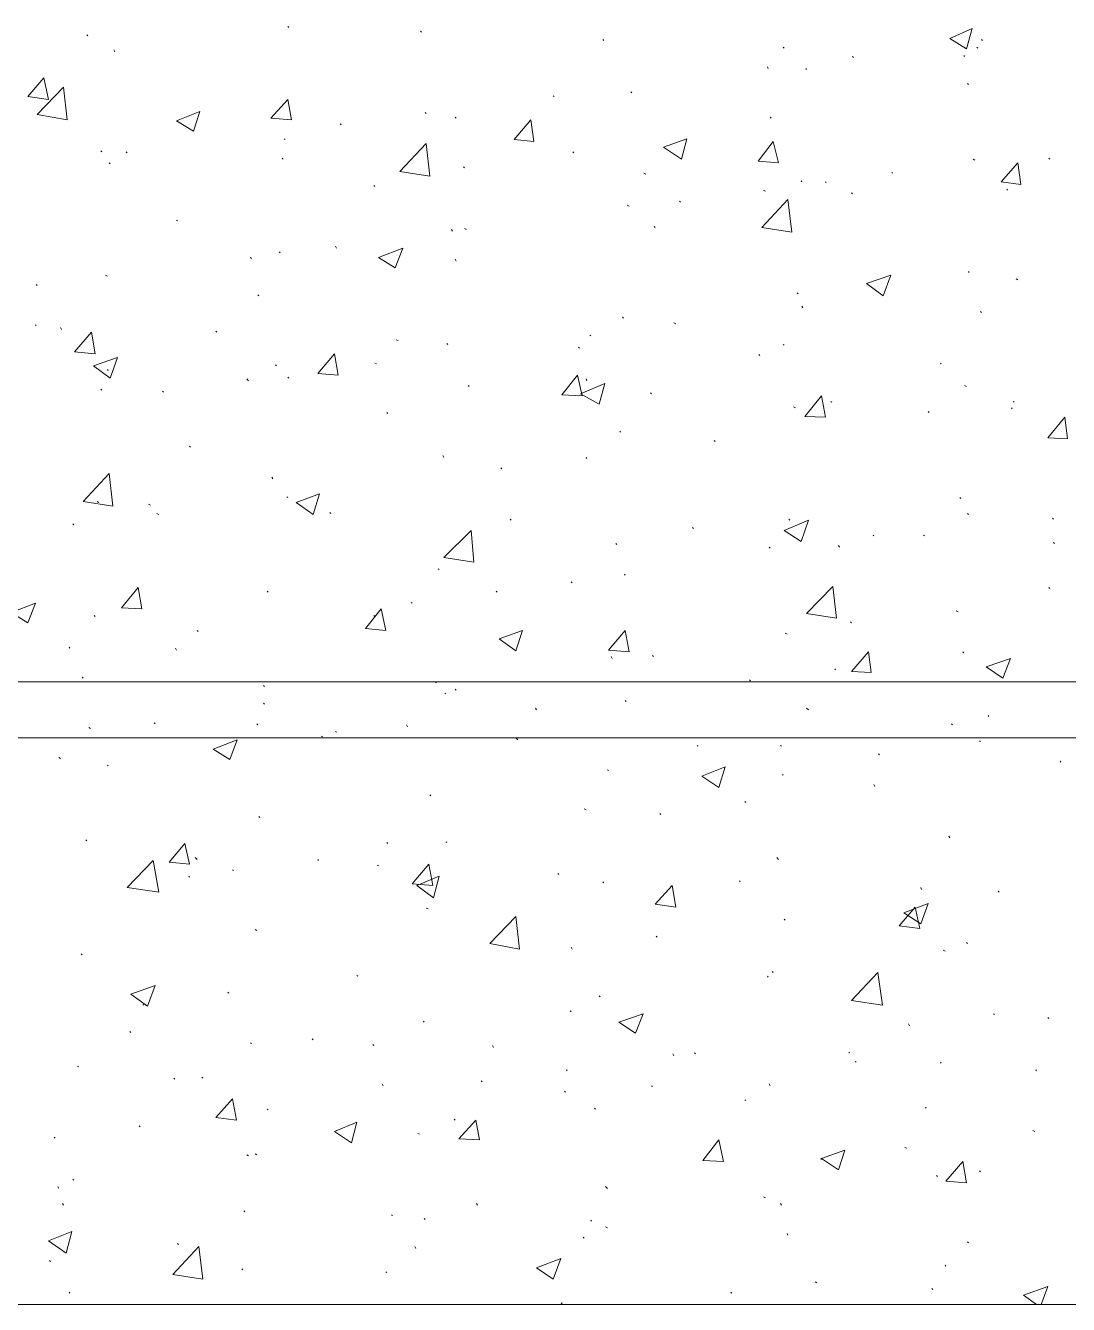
# Model space of a CAD drawing. Header units: millimetres. Extents: x 2928 to 3112, y 1220 to 1280.
# Drawn here: x 2976.909 to 2978.769, y 1240.79 to 1243.07 of the extents above; entities that cross this region are included whole.
import ezdxf

# ---------------------------------------------------------------- set-up
doc = ezdxf.new("R2010")
doc.units = ezdxf.units.MM

msp = doc.modelspace()

# ---------------------------------------------------------------- linework, layer by layer
at = {"color": 253, "linetype": 'Continuous', "lineweight": 5, "true_color": 0x9a9a9a}
for points in [[(2940.97965, 1262.56226), (2981.54689, 1262.56226), (2981.54689, 1240.79028), (2940.97965, 1240.79028)], [(2941.98633, 1261.55224), (2980.53854, 1261.55224), (2980.53854, 1241.8003), (2941.98633, 1241.8003)]]:
    msp.add_lwpolyline(points, close=True, dxfattribs=at)
msp.add_lwpolyline([(2961.3116, 1241.9003), (2980.43854, 1241.9003), (2980.43854, 1247.74538), (2972.27343, 1247.74538), (2972.27343, 1256.61384), (2980.43854, 1256.61384), (2980.43854, 1261.45224), (2961.3116, 1261.45224), (2961.3116, 1249.1904)], dxfattribs=at)
at = {"color": 92, "linetype": 'Continuous', "lineweight": 13, "true_color": 0x00b800}
for points in [[(2977.02016, 1243.05198), (2977.01849, 1243.05365), (2977.01849, 1243.05365)], [(2977.3785, 1243.06698), (2977.37683, 1243.06865), (2977.37683, 1243.06865)], [(2977.61517, 1243.05865), (2977.6135, 1243.06031), (2977.6135, 1243.06031)], [(2978.55685, 1243.04698), (2978.59685, 1243.06531), (2978.59685, 1243.06531)], [(2978.58685, 1243.02865), (2978.59685, 1243.06531), (2978.59685, 1243.06531)], [(2977.94017, 1243.04365), (2977.93851, 1243.04531), (2977.93851, 1243.04531)], [(2978.26185, 1243.03031), (2978.26018, 1243.03198), (2978.26018, 1243.03198)], [(2978.55685, 1243.04698), (2978.58685, 1243.02865), (2978.58685, 1243.02865)], [(2978.60685, 1243.03031), (2978.60518, 1243.03198), (2978.60518, 1243.03198)], [(2978.61518, 1243.04365), (2978.61352, 1243.04531), (2978.61352, 1243.04531)], [(2977.06849, 1243.02365), (2977.06683, 1243.02698), (2977.06683, 1243.02698)], [(2978.38518, 1243.01365), (2978.38351, 1243.01531), (2978.38351, 1243.01531)], [(2978.58352, 1243.01531), (2978.58185, 1243.01698), (2978.58185, 1243.01698)], [(2978.23351, 1242.99365), (2978.23184, 1242.99698), (2978.23184, 1242.99698)], [(2978.30185, 1242.99198), (2978.30018, 1242.99365), (2978.30018, 1242.99365)], [(2976.91349, 1242.94365), (2976.94183, 1242.97698), (2976.94183, 1242.97698)], [(2976.93016, 1242.91198), (2976.97683, 1242.96031), (2976.97683, 1242.96031)], [(2976.95016, 1242.93865), (2976.94183, 1242.97698), (2976.94183, 1242.97698)], [(2976.98349, 1242.90198), (2976.97683, 1242.96031), (2976.97683, 1242.96031)], [(2978.59018, 1242.96531), (2978.58852, 1242.96698), (2978.58852, 1242.96698)], [(2976.91349, 1242.94365), (2976.95016, 1242.93865), (2976.95016, 1242.93865)], [(2977.34683, 1242.90531), (2977.37683, 1242.93865), (2977.37683, 1242.93865)], [(2977.3835, 1242.90198), (2977.37683, 1242.93865), (2977.37683, 1242.93865)], [(2977.85184, 1242.94365), (2977.85017, 1242.94531), (2977.85017, 1242.94531)], [(2977.99017, 1242.95031), (2977.98851, 1242.95198), (2977.98851, 1242.95198)], [(2977.1785, 1242.90031), (2977.22016, 1242.91698), (2977.22016, 1242.91698)], [(2977.2085, 1242.88198), (2977.22016, 1242.91698), (2977.22016, 1242.91698)], [(2977.6235, 1242.91364), (2977.62184, 1242.91531), (2977.62184, 1242.91531)], [(2976.93016, 1242.91198), (2976.98349, 1242.90198), (2976.98349, 1242.90198)], [(2977.1785, 1242.90031), (2977.2085, 1242.88198), (2977.2085, 1242.88198)], [(2977.34683, 1242.90531), (2977.3835, 1242.90198), (2977.3835, 1242.90198)], [(2977.47183, 1242.89364), (2977.47017, 1242.89531), (2977.47017, 1242.89531)], [(2977.67684, 1242.90531), (2977.67517, 1242.90698), (2977.67517, 1242.90698)], [(2977.78017, 1242.86698), (2977.81017, 1242.90198), (2977.81017, 1242.90198)], [(2977.81517, 1242.86364), (2977.81017, 1242.90198), (2977.81017, 1242.90198)], [(2978.23851, 1242.90531), (2978.23684, 1242.90698), (2978.23684, 1242.90698)], [(2977.37183, 1242.86698), (2977.37017, 1242.86864), (2977.37017, 1242.86864)], [(2978.04684, 1242.85364), (2978.08851, 1242.86864), (2978.08851, 1242.86864)], [(2978.07851, 1242.83198), (2978.08851, 1242.86864), (2978.08851, 1242.86864)], [(2977.04516, 1242.84531), (2977.04349, 1242.84698), (2977.04349, 1242.84698)], [(2977.57684, 1242.81031), (2977.6235, 1242.86031), (2977.6235, 1242.86031)], [(2977.63017, 1242.80198), (2977.6235, 1242.86031), (2977.6235, 1242.86031)], [(2977.78017, 1242.86698), (2977.81517, 1242.86364), (2977.81517, 1242.86364)], [(2978.04684, 1242.85364), (2978.07851, 1242.83198), (2978.07851, 1242.83198)], [(2978.21518, 1242.82864), (2978.24184, 1242.86364), (2978.24184, 1242.86364)], [(2978.25184, 1242.82531), (2978.24184, 1242.86364), (2978.24184, 1242.86364)], [(2977.06016, 1242.82364), (2977.05849, 1242.82531), (2977.05849, 1242.82531)], [(2977.09016, 1242.84364), (2977.08849, 1242.84531), (2977.08849, 1242.84531)], [(2977.3685, 1242.83198), (2977.36683, 1242.83364), (2977.36683, 1242.83364)], [(2977.88684, 1242.84364), (2977.88517, 1242.84531), (2977.88517, 1242.84531)], [(2978.21518, 1242.82864), (2978.25184, 1242.82531), (2978.25184, 1242.82531)], [(2978.60185, 1242.83031), (2978.59852, 1242.83198), (2978.59852, 1242.83198)], [(2978.64852, 1242.79198), (2978.67852, 1242.82531), (2978.67852, 1242.82531)], [(2978.68352, 1242.78698), (2978.67852, 1242.82531), (2978.67852, 1242.82531)], [(2978.73519, 1242.83198), (2978.73352, 1242.83364), (2978.73352, 1242.83364)], [(2977.57684, 1242.81031), (2977.63017, 1242.80198), (2977.63017, 1242.80198)], [(2977.69184, 1242.81698), (2977.69017, 1242.81864), (2977.69017, 1242.81864)], [(2978.01517, 1242.80531), (2978.01184, 1242.80698), (2978.01184, 1242.80698)], [(2978.45518, 1242.80698), (2978.45351, 1242.80864), (2978.45351, 1242.80864)], [(2977.53183, 1242.78364), (2977.53017, 1242.78531), (2977.53017, 1242.78531)], [(2978.29351, 1242.79198), (2978.29185, 1242.79364), (2978.29185, 1242.79364)], [(2978.33685, 1242.79031), (2978.33518, 1242.79198), (2978.33518, 1242.79198)], [(2978.64852, 1242.79198), (2978.68352, 1242.78698), (2978.68352, 1242.78698)], [(2978.66018, 1242.77698), (2978.65852, 1242.77864), (2978.65852, 1242.77864)], [(2978.07684, 1242.75531), (2978.07518, 1242.75698), (2978.07518, 1242.75698)], [(2978.22184, 1242.71031), (2978.26851, 1242.76031), (2978.26851, 1242.76031)], [(2978.22851, 1242.77531), (2978.22518, 1242.77698), (2978.22518, 1242.77698)], [(2978.27518, 1242.70198), (2978.26851, 1242.76031), (2978.26851, 1242.76031)], [(2978.38351, 1242.77031), (2978.38185, 1242.77198), (2978.38185, 1242.77198)], [(2977.98517, 1242.74864), (2977.98184, 1242.75031), (2977.98184, 1242.75031)], [(2977.18016, 1242.72198), (2977.1785, 1242.72364), (2977.1785, 1242.72364)], [(2978.03184, 1242.71031), (2978.03018, 1242.71198), (2978.03018, 1242.71198)], [(2978.22184, 1242.71031), (2978.27518, 1242.70198), (2978.27518, 1242.70198)], [(2977.67017, 1242.70364), (2977.6685, 1242.70698), (2977.6685, 1242.70698)], [(2977.69517, 1242.70698), (2977.69184, 1242.70864), (2977.69184, 1242.70864)], [(2977.3635, 1242.66531), (2977.36183, 1242.66697), (2977.36183, 1242.66697)], [(2977.4635, 1242.67364), (2977.46183, 1242.67697), (2977.46183, 1242.67697)], [(2977.5385, 1242.65697), (2977.58184, 1242.67364), (2977.58184, 1242.67364)], [(2977.5685, 1242.63864), (2977.58184, 1242.67364), (2977.58184, 1242.67364)], [(2977.31183, 1242.65531), (2977.31016, 1242.65697), (2977.31016, 1242.65697)], [(2977.5385, 1242.65697), (2977.5685, 1242.63864), (2977.5685, 1242.63864)], [(2977.67684, 1242.65031), (2977.67517, 1242.65364), (2977.67517, 1242.65364)], [(2977.05516, 1242.62364), (2977.05183, 1242.62531), (2977.05183, 1242.62531)], [(2978.40851, 1242.61031), (2978.45185, 1242.62531), (2978.45185, 1242.62531)], [(2978.43851, 1242.58864), (2978.45185, 1242.62531), (2978.45185, 1242.62531)], [(2978.59185, 1242.63031), (2978.59018, 1242.63197), (2978.59018, 1242.63197)], [(2978.67852, 1242.61697), (2978.67518, 1242.61864), (2978.67518, 1242.61864)], [(2976.93016, 1242.60697), (2976.92849, 1242.60864), (2976.92849, 1242.60864)], [(2978.40851, 1242.61031), (2978.43851, 1242.58864), (2978.43851, 1242.58864)], [(2977.32516, 1242.58864), (2977.3235, 1242.59031), (2977.3235, 1242.59031)], [(2978.28685, 1242.59197), (2978.28518, 1242.59364), (2978.28518, 1242.59364)], [(2977.97517, 1242.54864), (2977.97351, 1242.55031), (2977.97351, 1242.55031)], [(2978.29518, 1242.56697), (2978.29351, 1242.57031), (2978.29351, 1242.57031)], [(2978.61352, 1242.55864), (2978.61185, 1242.56031), (2978.61185, 1242.56031)], [(2976.92849, 1242.53531), (2976.92683, 1242.53697), (2976.92683, 1242.53697)], [(2976.97349, 1242.52864), (2976.97183, 1242.53197), (2976.97183, 1242.53197)], [(2978.06851, 1242.53864), (2978.06518, 1242.54031), (2978.06518, 1242.54031)], [(2976.99683, 1242.48864), (2977.02683, 1242.52364), (2977.02683, 1242.52364)], [(2977.03349, 1242.48531), (2977.02683, 1242.52364), (2977.02683, 1242.52364)], [(2977.25016, 1242.52364), (2977.2485, 1242.52531), (2977.2485, 1242.52531)], [(2977.5735, 1242.50864), (2977.57017, 1242.51031), (2977.57017, 1242.51031)], [(2977.91684, 1242.51697), (2977.91517, 1242.51864), (2977.91517, 1242.51864)], [(2976.99683, 1242.48864), (2977.03349, 1242.48531), (2977.03349, 1242.48531)], [(2977.43017, 1242.4503), (2977.46017, 1242.48531), (2977.46017, 1242.48531)], [(2977.46683, 1242.44697), (2977.46017, 1242.48531), (2977.46017, 1242.48531)], [(2977.66184, 1242.50197), (2977.66017, 1242.50364), (2977.66017, 1242.50364)], [(2977.89684, 1242.49531), (2977.89517, 1242.49697), (2977.89517, 1242.49697)], [(2978.21851, 1242.48197), (2978.21684, 1242.48364), (2978.21684, 1242.48364)], [(2978.26185, 1242.50031), (2978.26018, 1242.50197), (2978.26018, 1242.50197)], [(2977.03016, 1242.46364), (2977.07349, 1242.47864), (2977.07349, 1242.47864)], [(2977.03016, 1242.46364), (2977.06016, 1242.44197), (2977.06016, 1242.44197)], [(2977.06016, 1242.44197), (2977.07349, 1242.47864), (2977.07349, 1242.47864)], [(2977.35683, 1242.46364), (2977.35517, 1242.46531), (2977.35517, 1242.46531)], [(2977.53517, 1242.46697), (2977.53183, 1242.46864), (2977.53183, 1242.46864)], [(2978.54185, 1242.46697), (2978.54018, 1242.46864), (2978.54018, 1242.46864)], [(2977.05683, 1242.4553), (2977.05516, 1242.45697), (2977.05516, 1242.45697)], [(2977.30683, 1242.43697), (2977.3035, 1242.4403), (2977.3035, 1242.4403)], [(2977.3785, 1242.44197), (2977.37683, 1242.44364), (2977.37683, 1242.44364)], [(2977.43017, 1242.4503), (2977.46683, 1242.44697), (2977.46683, 1242.44697)], [(2977.86517, 1242.41197), (2977.89351, 1242.44697), (2977.89351, 1242.44697)], [(2977.90184, 1242.4103), (2977.89351, 1242.44697), (2977.89351, 1242.44697)], [(2977.91017, 1242.43697), (2977.90851, 1242.4403), (2977.90851, 1242.4403)], [(2977.04516, 1242.4203), (2977.04349, 1242.42197), (2977.04349, 1242.42197)], [(2977.15516, 1242.41697), (2977.1535, 1242.41864), (2977.1535, 1242.41864)], [(2977.70017, 1242.42697), (2977.6985, 1242.42864), (2977.6985, 1242.42864)], [(2977.89851, 1242.41364), (2977.94184, 1242.43197), (2977.94184, 1242.43197)], [(2977.89851, 1242.41364), (2977.93184, 1242.3953), (2977.93184, 1242.3953)], [(2977.93184, 1242.3953), (2977.94184, 1242.43197), (2977.94184, 1242.43197)], [(2978.02517, 1242.41364), (2978.02351, 1242.4153), (2978.02351, 1242.4153)], [(2978.58685, 1242.42697), (2978.58352, 1242.42864), (2978.58352, 1242.42864)], [(2977.86517, 1242.41197), (2977.90184, 1242.4103), (2977.90184, 1242.4103)], [(2978.28185, 1242.38864), (2978.27851, 1242.3903), (2978.27851, 1242.3903)], [(2978.29851, 1242.37364), (2978.32851, 1242.4103), (2978.32851, 1242.4103)], [(2978.33518, 1242.37197), (2978.32851, 1242.4103), (2978.32851, 1242.4103)], [(2978.34685, 1242.39864), (2978.34518, 1242.4003), (2978.34518, 1242.4003)], [(2978.67185, 1242.39864), (2978.67018, 1242.4003), (2978.67018, 1242.4003)], [(2977.55517, 1242.37864), (2977.5535, 1242.3803), (2977.5535, 1242.3803)], [(2978.29851, 1242.37364), (2978.33518, 1242.37197), (2978.33518, 1242.37197)], [(2978.52018, 1242.3803), (2978.51852, 1242.38197), (2978.51852, 1242.38197)], [(2978.66852, 1242.38697), (2978.66685, 1242.38864), (2978.66685, 1242.38864)], [(2978.73185, 1242.3353), (2978.76185, 1242.37197), (2978.76185, 1242.37197)], [(2978.76685, 1242.33364), (2978.76185, 1242.37197), (2978.76185, 1242.37197)], [(2977.97017, 1242.3453), (2977.96851, 1242.34697), (2977.96851, 1242.34697)], [(2978.13851, 1242.32864), (2978.13684, 1242.3303), (2978.13684, 1242.3303)], [(2978.73185, 1242.3353), (2978.76685, 1242.33364), (2978.76685, 1242.33364)], [(2977.2035, 1242.31864), (2977.20183, 1242.3203), (2977.20183, 1242.3203)], [(2977.65517, 1242.3003), (2977.6535, 1242.30364), (2977.6535, 1242.30364)], [(2977.91017, 1242.29864), (2977.90851, 1242.3003), (2977.90851, 1242.3003)], [(2977.7585, 1242.2803), (2977.75684, 1242.28197), (2977.75684, 1242.28197)], [(2977.01183, 1242.22197), (2977.05849, 1242.27197), (2977.05849, 1242.27197)], [(2977.06516, 1242.21363), (2977.05849, 1242.27197), (2977.05849, 1242.27197)], [(2977.35017, 1242.26197), (2977.3485, 1242.2653), (2977.3485, 1242.2653)], [(2977.37683, 1242.22864), (2977.37517, 1242.2303), (2977.37517, 1242.2303)], [(2977.39183, 1242.2203), (2977.4335, 1242.2353), (2977.4335, 1242.2353)], [(2977.42183, 1242.19863), (2977.4335, 1242.2353), (2977.4335, 1242.2353)], [(2977.01183, 1242.22197), (2977.06516, 1242.21363), (2977.06516, 1242.21363)], [(2977.04016, 1242.2203), (2977.03683, 1242.22197), (2977.03683, 1242.22197)], [(2977.13183, 1242.2153), (2977.1285, 1242.21697), (2977.1285, 1242.21697)], [(2977.39183, 1242.2203), (2977.42183, 1242.19863), (2977.42183, 1242.19863)], [(2978.57685, 1242.22697), (2978.57518, 1242.22864), (2978.57518, 1242.22864)], [(2977.14683, 1242.19863), (2977.1435, 1242.2003), (2977.1435, 1242.2003)], [(2977.4535, 1242.2003), (2977.45183, 1242.20197), (2977.45183, 1242.20197)], [(2977.77517, 1242.18863), (2977.7735, 1242.1903), (2977.7735, 1242.1903)], [(2978.26185, 1242.1703), (2978.30518, 1242.18863), (2978.30518, 1242.18863)], [(2978.27185, 1242.18863), (2978.27018, 1242.1903), (2978.27018, 1242.1903)], [(2978.29185, 1242.1503), (2978.30518, 1242.18863), (2978.30518, 1242.18863)], [(2978.59018, 1242.19863), (2978.58852, 1242.2003), (2978.58852, 1242.2003)], [(2978.74185, 1242.1903), (2978.74019, 1242.19197), (2978.74019, 1242.19197)], [(2976.99516, 1242.1803), (2976.99349, 1242.18197), (2976.99349, 1242.18197)], [(2977.65517, 1242.12197), (2977.7035, 1242.1703), (2977.7035, 1242.1703)], [(2977.7085, 1242.11363), (2977.7035, 1242.1703), (2977.7035, 1242.1703)], [(2978.10018, 1242.17363), (2978.09851, 1242.1753), (2978.09851, 1242.1753)], [(2978.26185, 1242.1703), (2978.29185, 1242.1503), (2978.29185, 1242.1503)], [(2978.42185, 1242.1603), (2978.42018, 1242.16197), (2978.42018, 1242.16197)], [(2978.51185, 1242.1603), (2978.51018, 1242.16197), (2978.51018, 1242.16197)], [(2977.96351, 1242.1453), (2977.96184, 1242.14697), (2977.96184, 1242.14697)], [(2978.23684, 1242.13863), (2978.23518, 1242.1403), (2978.23518, 1242.1403)], [(2978.36018, 1242.1403), (2978.35851, 1242.14363), (2978.35851, 1242.14363)], [(2978.74352, 1242.14697), (2978.74185, 1242.14863), (2978.74185, 1242.14863)], [(2977.65517, 1242.12197), (2977.7085, 1242.11363), (2977.7085, 1242.11363)], [(2977.64684, 1242.1003), (2977.64517, 1242.10197), (2977.64517, 1242.10197)], [(2977.88351, 1242.07697), (2977.88184, 1242.07863), (2977.88184, 1242.07863)], [(2977.97851, 1242.0903), (2977.97684, 1242.09197), (2977.97684, 1242.09197)], [(2977.08016, 1242.03197), (2977.11016, 1242.06863), (2977.11016, 1242.06863)], [(2977.11683, 1242.0303), (2977.11016, 1242.06863), (2977.11016, 1242.06863)], [(2977.34183, 1242.0603), (2977.34017, 1242.06197), (2977.34017, 1242.06197)], [(2977.75017, 1242.0603), (2977.7485, 1242.06197), (2977.7485, 1242.06197)], [(2978.30185, 1242.02197), (2978.34851, 1242.0703), (2978.34851, 1242.0703)], [(2978.35518, 1242.01363), (2978.34851, 1242.0703), (2978.34851, 1242.0703)], [(2978.73519, 1242.06697), (2978.73352, 1242.06863), (2978.73352, 1242.06863)], [(2976.88349, 1242.02363), (2976.92683, 1242.0403), (2976.92683, 1242.0403)], [(2976.91349, 1242.0053), (2976.92683, 1242.0403), (2976.92683, 1242.0403)], [(2977.08016, 1242.03197), (2977.11683, 1242.0303), (2977.11683, 1242.0303)], [(2977.51517, 1241.9953), (2977.5435, 1242.0303), (2977.5435, 1242.0303)], [(2977.55183, 1241.99196), (2977.5435, 1242.0303), (2977.5435, 1242.0303)], [(2977.5985, 1242.0403), (2977.59684, 1242.04197), (2977.59684, 1242.04197)], [(2978.57185, 1242.0253), (2978.56852, 1242.02697), (2978.56852, 1242.02697)], [(2976.88349, 1242.02363), (2976.91349, 1242.0053), (2976.91349, 1242.0053)], [(2977.03349, 1242.01697), (2977.03183, 1242.01863), (2977.03183, 1242.01863)], [(2977.53183, 1242.01697), (2977.53017, 1242.01863), (2977.53017, 1242.01863)], [(2978.30185, 1242.02197), (2978.35518, 1242.01363), (2978.35518, 1242.01363)], [(2978.38185, 1242.0053), (2978.38018, 1242.00697), (2978.38018, 1242.00697)], [(2977.21683, 1241.9903), (2977.21516, 1241.99196), (2977.21516, 1241.99196)], [(2977.51517, 1241.9953), (2977.55183, 1241.99196), (2977.55183, 1241.99196)], [(2977.7535, 1241.97696), (2977.79517, 1241.99196), (2977.79517, 1241.99196)], [(2977.7835, 1241.9553), (2977.79517, 1241.99196), (2977.79517, 1241.99196)], [(2977.94851, 1241.95696), (2977.97851, 1241.99196), (2977.97851, 1241.99196)], [(2977.98517, 1241.95363), (2977.97851, 1241.99196), (2977.97851, 1241.99196)], [(2978.26685, 1241.9853), (2978.26351, 1241.98696), (2978.26351, 1241.98696)], [(2976.98849, 1241.9603), (2976.98683, 1241.96196), (2976.98683, 1241.96196)], [(2977.1785, 1241.95696), (2977.17683, 1241.9603), (2977.17683, 1241.9603)], [(2977.7535, 1241.97696), (2977.7835, 1241.9553), (2977.7835, 1241.9553)], [(2977.94851, 1241.95696), (2977.98517, 1241.95363), (2977.98517, 1241.95363)], [(2977.95517, 1241.94196), (2977.95351, 1241.9453), (2977.95351, 1241.9453)], [(2978.02851, 1241.9453), (2978.02684, 1241.94696), (2978.02684, 1241.94696)], [(2978.38185, 1241.91863), (2978.41185, 1241.95363), (2978.41185, 1241.95363)], [(2978.41685, 1241.91696), (2978.41185, 1241.95363), (2978.41185, 1241.95363)], [(2978.58185, 1241.95196), (2978.58018, 1241.95363), (2978.58018, 1241.95363)], [(2978.62185, 1241.92696), (2978.66518, 1241.94196), (2978.66518, 1241.94196)], [(2978.65185, 1241.90696), (2978.66518, 1241.94196), (2978.66518, 1241.94196)], [(2978.35351, 1241.92196), (2978.35185, 1241.92363), (2978.35185, 1241.92363)], [(2978.38185, 1241.91863), (2978.41685, 1241.91696), (2978.41685, 1241.91696)], [(2978.62185, 1241.92696), (2978.65185, 1241.90696), (2978.65185, 1241.90696)], [(2977.01183, 1241.90696), (2977.01016, 1241.90863), (2977.01016, 1241.90863)], [(2977.33517, 1241.89196), (2977.3335, 1241.89363), (2977.3335, 1241.89363)], [(2977.64184, 1241.89863), (2977.6385, 1241.9003), (2977.6385, 1241.9003)], [(2978.20184, 1241.90196), (2978.20018, 1241.90363), (2978.20018, 1241.90363)], [(2977.6585, 1241.87863), (2977.65684, 1241.8803), (2977.65684, 1241.8803)], [(2977.67684, 1241.8853), (2977.67517, 1241.88696), (2977.67517, 1241.88696)], [(2977.98017, 1241.8653), (2977.97851, 1241.86696), (2977.97851, 1241.86696)], [(2977.33517, 1241.8603), (2977.3335, 1241.86196), (2977.3335, 1241.86196)], [(2977.82017, 1241.8503), (2977.81851, 1241.85363), (2977.81851, 1241.85363)], [(2978.30518, 1241.8503), (2978.30185, 1241.85363), (2978.30185, 1241.85363)], [(2977.14016, 1241.8253), (2977.1385, 1241.82696), (2977.1385, 1241.82696)], [(2977.3235, 1241.82363), (2977.32183, 1241.8253), (2977.32183, 1241.8253)], [(2977.59017, 1241.8203), (2977.5885, 1241.82363), (2977.5885, 1241.82363)], [(2978.56185, 1241.82363), (2978.56018, 1241.8253), (2978.56018, 1241.8253)], [(2978.62685, 1241.83863), (2978.62518, 1241.8403), (2978.62518, 1241.8403)], [(2977.02516, 1241.81696), (2977.02183, 1241.81863), (2977.02183, 1241.81863)], [(2977.2435, 1241.7803), (2977.28683, 1241.79696), (2977.28683, 1241.79696)], [(2977.2735, 1241.76196), (2977.28683, 1241.79696), (2977.28683, 1241.79696)], [(2977.4385, 1241.80196), (2977.43683, 1241.80363), (2977.43683, 1241.80363)], [(2977.4635, 1241.8103), (2977.46183, 1241.81196), (2977.46183, 1241.81196)], [(2977.78684, 1241.79696), (2977.7835, 1241.8003), (2977.7835, 1241.8003)], [(2977.2435, 1241.7803), (2977.2735, 1241.76196), (2977.2735, 1241.76196)], [(2978.10851, 1241.7853), (2978.10684, 1241.78696), (2978.10684, 1241.78696)], [(2978.25684, 1241.7853), (2978.25518, 1241.78696), (2978.25518, 1241.78696)], [(2978.61185, 1241.79363), (2978.61018, 1241.7953), (2978.61018, 1241.7953)], [(2976.97183, 1241.76363), (2976.96849, 1241.7653), (2976.96849, 1241.7653)], [(2977.05683, 1241.75029), (2977.05516, 1241.75196), (2977.05516, 1241.75196)], [(2978.43185, 1241.7703), (2978.43018, 1241.77196), (2978.43018, 1241.77196)], [(2978.75519, 1241.75696), (2978.75352, 1241.75863), (2978.75352, 1241.75863)], [(2977.94851, 1241.74196), (2977.94684, 1241.74363), (2977.94684, 1241.74363)], [(2978.11518, 1241.73196), (2978.15684, 1241.74863), (2978.15684, 1241.74863)], [(2978.11518, 1241.73196), (2978.14518, 1241.71196), (2978.14518, 1241.71196)], [(2978.14518, 1241.71196), (2978.15684, 1241.74863), (2978.15684, 1241.74863)], [(2978.26018, 1241.73363), (2978.25851, 1241.73529), (2978.25851, 1241.73529)], [(2978.42351, 1241.71363), (2978.42185, 1241.71696), (2978.42185, 1241.71696)], [(2977.63184, 1241.69696), (2977.63017, 1241.69863), (2977.63017, 1241.69863)], [(2978.19351, 1241.68529), (2978.19184, 1241.68696), (2978.19184, 1241.68696)], [(2977.32683, 1241.65863), (2977.32516, 1241.66029), (2977.32516, 1241.66029)], [(2977.90851, 1241.67196), (2977.90517, 1241.67363), (2977.90517, 1241.67363)], [(2978.04184, 1241.66363), (2978.04018, 1241.66529), (2978.04018, 1241.66529)], [(2977.01849, 1241.61696), (2977.01683, 1241.61863), (2977.01683, 1241.61863)], [(2977.66017, 1241.61363), (2977.6585, 1241.61529), (2977.6585, 1241.61529)], [(2978.55685, 1241.62196), (2978.55518, 1241.62529), (2978.55518, 1241.62529)], [(2977.16516, 1241.57863), (2977.1935, 1241.61196), (2977.1935, 1241.61196)], [(2977.20183, 1241.57529), (2977.1935, 1241.61196), (2977.1935, 1241.61196)], [(2977.55517, 1241.61196), (2977.5535, 1241.61363), (2977.5535, 1241.61363)], [(2977.09016, 1241.53363), (2977.13683, 1241.58196), (2977.13683, 1241.58196)], [(2977.14683, 1241.52529), (2977.13683, 1241.58196), (2977.13683, 1241.58196)], [(2977.16516, 1241.57863), (2977.20183, 1241.57529), (2977.20183, 1241.57529)], [(2977.21516, 1241.58363), (2977.21183, 1241.58696), (2977.21183, 1241.58696)], [(2977.43183, 1241.58196), (2977.43017, 1241.58363), (2977.43017, 1241.58363)], [(2977.5385, 1241.57196), (2977.53683, 1241.57363), (2977.53683, 1241.57363)], [(2977.5985, 1241.54029), (2977.6285, 1241.57529), (2977.6285, 1241.57529)], [(2977.63517, 1241.53696), (2977.6285, 1241.57529), (2977.6285, 1241.57529)], [(2978.25184, 1241.58363), (2978.24851, 1241.58696), (2978.24851, 1241.58696)], [(2977.20183, 1241.55196), (2977.20016, 1241.55363), (2977.20016, 1241.55363)], [(2977.28016, 1241.56363), (2977.2785, 1241.56529), (2977.2785, 1241.56529)], [(2977.60684, 1241.53696), (2977.64684, 1241.55363), (2977.64684, 1241.55363)], [(2977.63684, 1241.51529), (2977.64684, 1241.55363), (2977.64684, 1241.55363)], [(2977.86017, 1241.55696), (2977.85851, 1241.55863), (2977.85851, 1241.55863)], [(2977.09016, 1241.53363), (2977.14683, 1241.52529), (2977.14683, 1241.52529)], [(2977.5985, 1241.54029), (2977.63517, 1241.53696), (2977.63517, 1241.53696)], [(2977.60684, 1241.53696), (2977.63684, 1241.51529), (2977.63684, 1241.51529)], [(2977.94017, 1241.54196), (2977.93851, 1241.54363), (2977.93851, 1241.54363)], [(2978.03184, 1241.50362), (2978.06184, 1241.53696), (2978.06184, 1241.53696)], [(2978.06851, 1241.49862), (2978.06184, 1241.53696), (2978.06184, 1241.53696)], [(2978.18351, 1241.54363), (2978.18184, 1241.54529), (2978.18184, 1241.54529)], [(2978.50685, 1241.53029), (2978.50518, 1241.53363), (2978.50518, 1241.53363)], [(2978.64518, 1241.52529), (2978.64352, 1241.52696), (2978.64352, 1241.52696)], [(2978.03184, 1241.50362), (2978.06851, 1241.49862), (2978.06851, 1241.49862)], [(2978.47518, 1241.48862), (2978.51852, 1241.50529), (2978.51852, 1241.50529)], [(2978.50518, 1241.46862), (2978.51852, 1241.50529), (2978.51852, 1241.50529)], [(2977.62684, 1241.49529), (2977.6235, 1241.49696), (2977.6235, 1241.49696)], [(2977.73684, 1241.43362), (2977.7835, 1241.48196), (2977.7835, 1241.48196)], [(2977.79017, 1241.42362), (2977.7835, 1241.48196), (2977.7835, 1241.48196)], [(2978.46685, 1241.46529), (2978.49518, 1241.49862), (2978.49518, 1241.49862)], [(2978.47518, 1241.48862), (2978.50518, 1241.46862), (2978.50518, 1241.46862)], [(2978.50352, 1241.46029), (2978.49518, 1241.49862), (2978.49518, 1241.49862)], [(2977.32183, 1241.45696), (2977.3185, 1241.45862), (2977.3185, 1241.45862)], [(2978.26351, 1241.47529), (2978.26185, 1241.47696), (2978.26185, 1241.47696)], [(2978.46685, 1241.46529), (2978.50352, 1241.46029), (2978.50352, 1241.46029)], [(2977.73684, 1241.43362), (2977.79017, 1241.42362), (2977.79017, 1241.42362)], [(2978.03518, 1241.44529), (2978.03351, 1241.44696), (2978.03351, 1241.44696)], [(2978.58852, 1241.43362), (2978.58685, 1241.43529), (2978.58685, 1241.43529)], [(2977.01016, 1241.41362), (2977.00849, 1241.41529), (2977.00849, 1241.41529)], [(2977.88351, 1241.42362), (2977.88184, 1241.42696), (2977.88184, 1241.42696)], [(2978.54852, 1241.42029), (2978.54518, 1241.42196), (2978.54518, 1241.42196)], [(2977.50183, 1241.37529), (2977.50017, 1241.37696), (2977.50017, 1241.37696)], [(2978.23351, 1241.37362), (2978.23184, 1241.37529), (2978.23184, 1241.37529)], [(2978.24184, 1241.38196), (2978.24018, 1241.38362), (2978.24018, 1241.38362)], [(2978.38185, 1241.33196), (2978.42851, 1241.38196), (2978.42851, 1241.38196)], [(2978.43685, 1241.32362), (2978.42851, 1241.38196), (2978.42851, 1241.38196)], [(2977.09683, 1241.34362), (2977.14016, 1241.35862), (2977.14016, 1241.35862)], [(2977.09683, 1241.34362), (2977.12683, 1241.32196), (2977.12683, 1241.32196)], [(2977.12683, 1241.32196), (2977.14016, 1241.35862), (2977.14016, 1241.35862)], [(2977.27183, 1241.34529), (2977.27016, 1241.34696), (2977.27016, 1241.34696)], [(2977.12016, 1241.32362), (2977.1185, 1241.32529), (2977.1185, 1241.32529)], [(2977.93351, 1241.33862), (2977.93184, 1241.34029), (2977.93184, 1241.34029)], [(2978.38185, 1241.33196), (2978.43685, 1241.32362), (2978.43685, 1241.32362)], [(2977.88184, 1241.31196), (2977.88017, 1241.31362), (2977.88017, 1241.31362)], [(2977.96684, 1241.29362), (2978.01017, 1241.30862), (2978.01017, 1241.30862)], [(2977.99684, 1241.27362), (2978.01017, 1241.30862), (2978.01017, 1241.30862)], [(2978.63685, 1241.30696), (2978.63518, 1241.30862), (2978.63518, 1241.30862)], [(2978.73352, 1241.30029), (2978.73185, 1241.30196), (2978.73185, 1241.30196)], [(2977.09683, 1241.27529), (2977.09516, 1241.27695), (2977.09516, 1241.27695)], [(2977.62017, 1241.29362), (2977.6185, 1241.29529), (2977.6185, 1241.29529)], [(2977.96684, 1241.29362), (2977.99684, 1241.27362), (2977.99684, 1241.27362)], [(2978.48518, 1241.28695), (2978.48351, 1241.29029), (2978.48351, 1241.29029)], [(2977.31183, 1241.25529), (2977.31016, 1241.25695), (2977.31016, 1241.25695)], [(2977.42183, 1241.26195), (2977.42017, 1241.26362), (2977.42017, 1241.26362)], [(2977.53017, 1241.25195), (2977.5285, 1241.25362), (2977.5285, 1241.25362)], [(2977.7435, 1241.24862), (2977.74184, 1241.25195), (2977.74184, 1241.25195)], [(2978.06518, 1241.23362), (2978.06351, 1241.23695), (2978.06351, 1241.23695)], [(2978.10351, 1241.23695), (2978.10184, 1241.23862), (2978.10184, 1241.23862)], [(2978.37851, 1241.23862), (2978.37685, 1241.24029), (2978.37685, 1241.24029)], [(2977.00349, 1241.21362), (2977.00183, 1241.21529), (2977.00183, 1241.21529)], [(2977.87517, 1241.20695), (2977.87351, 1241.20862), (2977.87351, 1241.20862)], [(2978.39018, 1241.22195), (2978.38851, 1241.22362), (2978.38851, 1241.22362)], [(2978.54185, 1241.22029), (2978.54018, 1241.22195), (2978.54018, 1241.22195)], [(2978.71185, 1241.20695), (2978.71018, 1241.20862), (2978.71018, 1241.20862)], [(2977.17516, 1241.19195), (2977.1735, 1241.19362), (2977.1735, 1241.19362)], [(2977.22516, 1241.19362), (2977.2235, 1241.19529), (2977.2235, 1241.19529)], [(2977.54683, 1241.18029), (2977.54517, 1241.18362), (2977.54517, 1241.18362)], [(2977.7235, 1241.18695), (2977.72184, 1241.18862), (2977.72184, 1241.18862)], [(2978.23684, 1241.18029), (2978.23518, 1241.18362), (2978.23518, 1241.18362)], [(2977.87184, 1241.16862), (2977.87017, 1241.17029), (2977.87017, 1241.17029)], [(2978.02684, 1241.17862), (2978.02517, 1241.18029), (2978.02517, 1241.18029)], [(2977.2485, 1241.12362), (2977.2785, 1241.15695), (2977.2785, 1241.15695)], [(2977.28516, 1241.11862), (2977.2785, 1241.15695), (2977.2785, 1241.15695)], [(2977.34183, 1241.13695), (2977.34017, 1241.13862), (2977.34017, 1241.13862)], [(2977.92517, 1241.13862), (2977.92351, 1241.14029), (2977.92351, 1241.14029)], [(2978.19351, 1241.15362), (2978.19184, 1241.15529), (2978.19184, 1241.15529)], [(2978.51518, 1241.14029), (2978.51352, 1241.14195), (2978.51352, 1241.14195)], [(2977.2485, 1241.12362), (2977.28516, 1241.11862), (2977.28516, 1241.11862)], [(2977.46017, 1241.09862), (2977.50017, 1241.11529), (2977.50017, 1241.11529)], [(2977.49017, 1241.07862), (2977.50017, 1241.11529), (2977.50017, 1241.11529)], [(2977.67517, 1241.11862), (2977.6735, 1241.12029), (2977.6735, 1241.12029)], [(2977.68184, 1241.08529), (2977.71184, 1241.11862), (2977.71184, 1241.11862)], [(2977.7185, 1241.08362), (2977.71184, 1241.11862), (2977.71184, 1241.11862)], [(2977.1135, 1241.10695), (2977.11183, 1241.10862), (2977.11183, 1241.10862)], [(2977.46017, 1241.09862), (2977.49017, 1241.07862), (2977.49017, 1241.07862)], [(2977.61184, 1241.09362), (2977.6085, 1241.09529), (2977.6085, 1241.09529)], [(2978.70852, 1241.09862), (2978.70518, 1241.10029), (2978.70518, 1241.10029)], [(2976.96183, 1241.08695), (2976.96016, 1241.08862), (2976.96016, 1241.08862)], [(2977.68184, 1241.08529), (2977.7185, 1241.08362), (2977.7185, 1241.08362)], [(2978.11684, 1241.04695), (2978.14518, 1241.08362), (2978.14518, 1241.08362)], [(2978.15351, 1241.04528), (2978.14518, 1241.08362), (2978.14518, 1241.08362)], [(2978.48018, 1241.06862), (2978.47685, 1241.07029), (2978.47685, 1241.07029)], [(2977.30683, 1241.05528), (2977.3035, 1241.05695), (2977.3035, 1241.05695)], [(2977.32183, 1241.05695), (2977.3185, 1241.05862), (2977.3185, 1241.05862)], [(2978.11684, 1241.04695), (2978.15351, 1241.04528), (2978.15351, 1241.04528)], [(2978.32851, 1241.04862), (2978.32685, 1241.05028), (2978.32685, 1241.05028)], [(2978.32851, 1241.05028), (2978.37018, 1241.06529), (2978.37018, 1241.06529)], [(2978.32851, 1241.05028), (2978.35851, 1241.03028), (2978.35851, 1241.03028)], [(2978.35851, 1241.03028), (2978.37018, 1241.06529), (2978.37018, 1241.06529)], [(2978.55018, 1241.01028), (2978.58018, 1241.04528), (2978.58018, 1241.04528)], [(2978.58685, 1241.00695), (2978.58018, 1241.04528), (2978.58018, 1241.04528)], [(2978.61185, 1241.02695), (2978.61018, 1241.02862), (2978.61018, 1241.02862)], [(2976.96849, 1240.99695), (2976.96683, 1241.00028), (2976.96683, 1241.00028)], [(2976.99516, 1241.01195), (2976.99349, 1241.01362), (2976.99349, 1241.01362)], [(2977.94684, 1240.99695), (2977.94351, 1241.00028), (2977.94351, 1241.00028)], [(2978.53518, 1241.01862), (2978.53352, 1241.02028), (2978.53352, 1241.02028)], [(2978.55018, 1241.01028), (2978.58685, 1241.00695), (2978.58685, 1241.00695)], [(2978.22851, 1240.98028), (2978.22518, 1240.98195), (2978.22518, 1240.98195)], [(2976.97683, 1240.96695), (2976.97516, 1240.97028), (2976.97516, 1240.97028)], [(2977.30016, 1240.95528), (2977.2985, 1240.95695), (2977.2985, 1240.95695)], [(2977.71517, 1240.96695), (2977.7135, 1240.97028), (2977.7135, 1240.97028)], [(2978.25684, 1240.96695), (2978.25518, 1240.97028), (2978.25518, 1240.97028)], [(2977.5635, 1240.94862), (2977.56184, 1240.95028), (2977.56184, 1240.95028)], [(2977.62184, 1240.94195), (2977.62017, 1240.94362), (2977.62017, 1240.94362)], [(2977.91851, 1240.93862), (2977.91684, 1240.94028), (2977.91684, 1240.94028)], [(2976.95016, 1240.90362), (2976.99183, 1240.92028), (2976.99183, 1240.92028)], [(2976.98183, 1240.88195), (2976.99183, 1240.92028), (2976.99183, 1240.92028)], [(2977.90517, 1240.90862), (2977.90351, 1240.91028), (2977.90351, 1240.91028)], [(2977.94684, 1240.92695), (2977.94351, 1240.92862), (2977.94351, 1240.92862)], [(2978.26851, 1240.91362), (2978.26685, 1240.91695), (2978.26685, 1240.91695)], [(2976.95016, 1240.90362), (2976.98183, 1240.88195), (2976.98183, 1240.88195)], [(2977.17183, 1240.84362), (2977.2185, 1240.89362), (2977.2185, 1240.89362)], [(2977.18183, 1240.89695), (2977.18016, 1240.89862), (2977.18016, 1240.89862)], [(2977.22516, 1240.83528), (2977.2185, 1240.89362), (2977.2185, 1240.89362)], [(2977.60517, 1240.89028), (2977.6035, 1240.89362), (2977.6035, 1240.89362)], [(2978.59018, 1240.90028), (2978.58852, 1240.90195), (2978.58852, 1240.90195)], [(2976.95349, 1240.86695), (2976.95183, 1240.86862), (2976.95183, 1240.86862)], [(2977.82017, 1240.85528), (2977.86351, 1240.87195), (2977.86351, 1240.87195)], [(2977.85017, 1240.83528), (2977.86351, 1240.87195), (2977.86351, 1240.87195)], [(2977.17183, 1240.84362), (2977.22516, 1240.83528), (2977.22516, 1240.83528)], [(2977.29683, 1240.85195), (2977.29516, 1240.85362), (2977.29516, 1240.85362)], [(2977.5535, 1240.84695), (2977.55183, 1240.84862), (2977.55183, 1240.84862)], [(2977.82017, 1240.85528), (2977.85017, 1240.83528), (2977.85017, 1240.83528)], [(2978.55018, 1240.85862), (2978.54852, 1240.86028), (2978.54852, 1240.86028)], [(2978.32018, 1240.82862), (2978.31685, 1240.83028), (2978.31685, 1240.83028)], [(2978.52685, 1240.81695), (2978.52518, 1240.81861), (2978.52518, 1240.81861)], [(2978.68852, 1240.80695), (2978.73185, 1240.82195), (2978.73185, 1240.82195)], [(2978.72018, 1240.79028), (2978.73185, 1240.82195), (2978.73185, 1240.82195)], [(2976.98849, 1240.81028), (2976.98683, 1240.81195), (2976.98683, 1240.81195)], [(2978.16851, 1240.81028), (2978.16684, 1240.81195), (2978.16684, 1240.81195)], [(2978.68852, 1240.80695), (2978.71185, 1240.79028), (2978.71185, 1240.79028)], [(2977.86351, 1240.79028), (2977.86517, 1240.79361), (2977.86517, 1240.79361)], [(2977.86517, 1240.79028), (2977.86517, 1240.79361), (2977.86517, 1240.79361)]]:
    msp.add_lwpolyline(points, dxfattribs=at)

doc.saveas('drawing.dxf')
